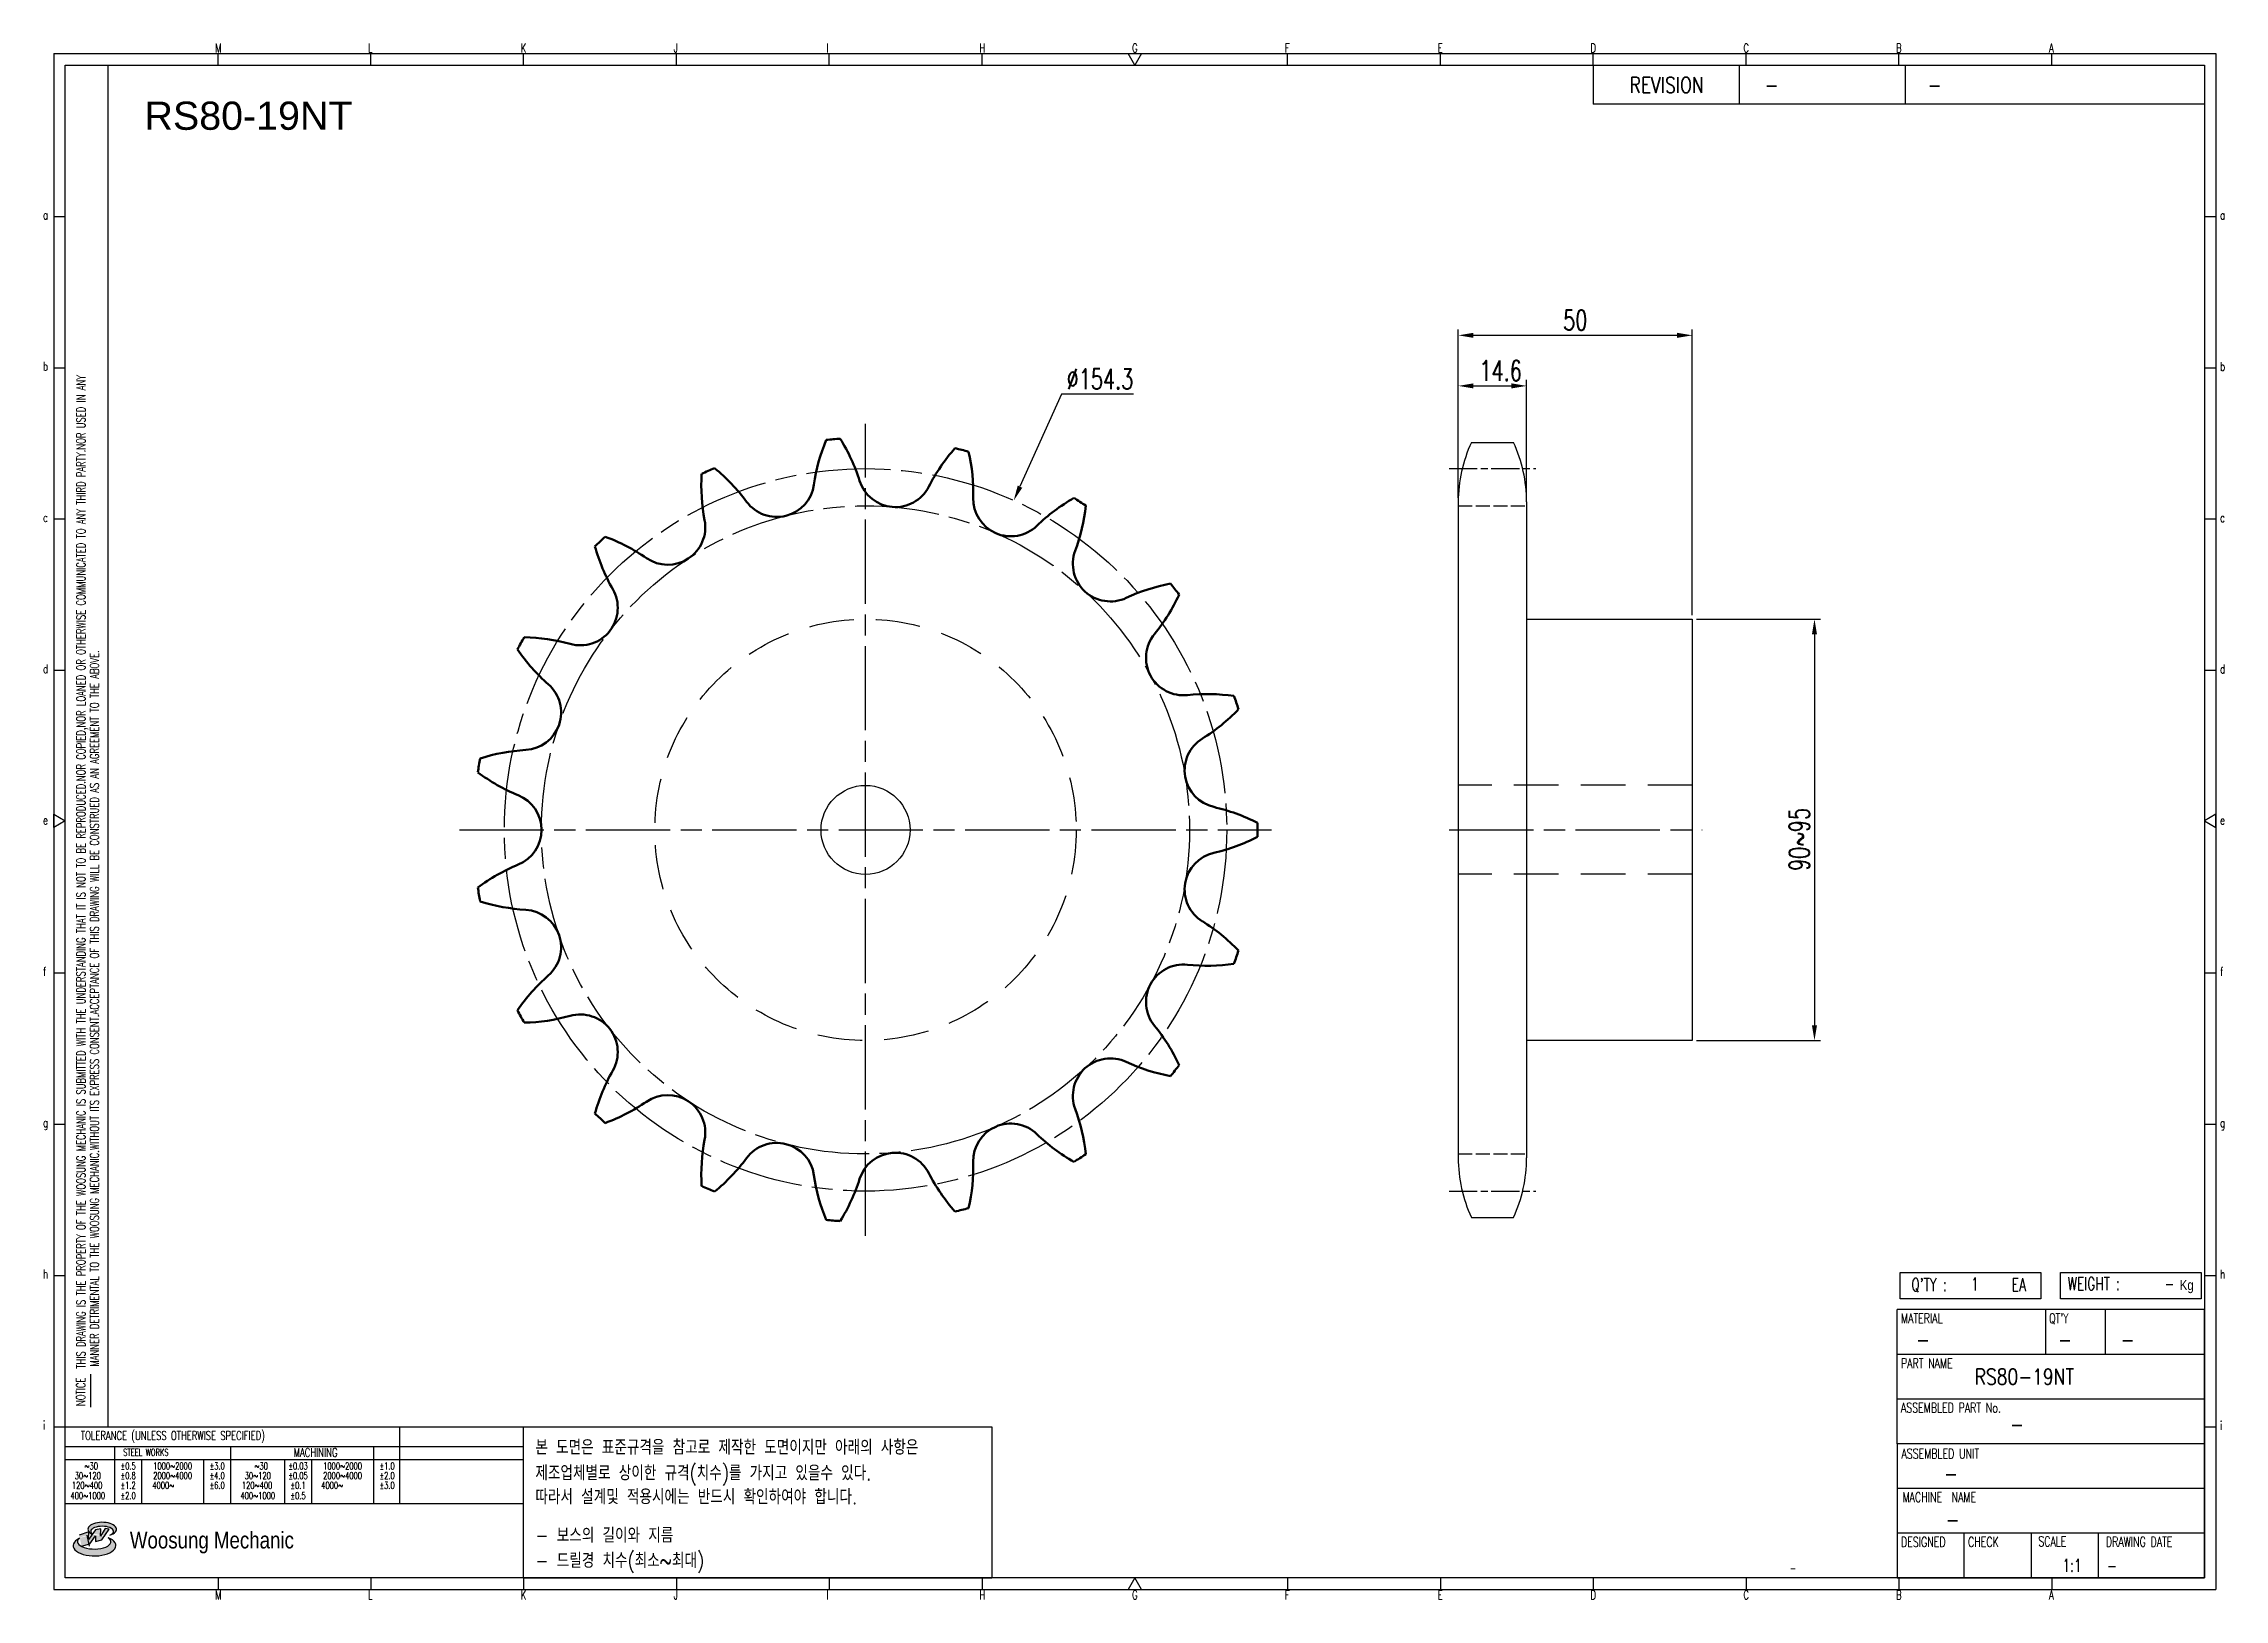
# Model space of a CAD drawing. Header units: millimetres. Extents: x 24007 to 24472, y 30 to 362.
import ezdxf
from ezdxf.enums import TextEntityAlignment as Align

# ---------------------------------------------------------------- set-up
doc = ezdxf.new("R2010")
doc.units = ezdxf.units.MM
for name, pattern in [('AM_ISO02W050', [7.5, 6, -1.5]), ('AM_ISO02W050x2', [3.75, 3, -0.75]), ('AM_ISO08W050', [18, 12, -1.5, 3, -1.5]), ('AM_ISO08W050x2', [9, 6, -0.75, 1.5, -0.75]), ('HIDDEN', [9.525, 6.35, -3.175])]:
    doc.linetypes.add(name, pattern=pattern)
for name, color, linetype, lineweight in [('AM_0N', 7, 'Continuous', 50), ('AM_3N', 6, 'AM_ISO02W050', 25), ('AM_7', 4, 'AM_ISO08W050', 25)]:
    doc.layers.add(name, color=color, linetype=linetype, lineweight=lineweight)
for name, color, linetype in [('HL', 2, 'HIDDEN'), ('S-DIM', 7, 'Continuous'), ('TITLE', 7, 'Continuous'), ('도면레이아웃', 7, 'Continuous')]:
    doc.layers.add(name, color=color, linetype=linetype)
doc.styles.add('HAN', font='ROMANS.shx', dxfattribs={"width": 0.7, "bigfont": 'whgtxt.shx'})
doc.styles.add('HKD_ST2', font='romans.shx', dxfattribs={"width": 0.7, "height": 4, "bigfont": '@extfont2.shx'})
doc.styles.add('HSG', font='SIMPLEX.shx', dxfattribs={"width": 0.7, "bigfont": 'HSG.shx'})
doc.styles.add('ROMANS', font='romans.shx', dxfattribs={"width": 0.7, "bigfont": 'whgtxt.shx'})
doc.styles.add('SLDTEXTSTYLE4', font='arial.ttf', dxfattribs={"width": 0.8})
doc.styles.get("Standard").update_dxf_attribs({"font": 'arial.ttf'})
doc.dimstyles.new('APP8', dxfattribs={"dimscale": 1.8, "dimtxt": 2.4, "dimasz": 1.8, "dimexe": 0.7, "dimexo": 0.5, "dimgap": 0.6, "dimtad": 1, "dimtoh": 1, "dimdec": 1, "dimrnd": 0.01, "dimzin": 9, "dimdsep": 46, "dimtxsty": 'HSG', "dimcen": 0, "dimclrd": 1, "dimclre": 1, "dimclrt": 256, "dimazin": 2, "dimtp": 1, "dimtm": 1, "dimtfac": 0.5, "dimtdec": 1, "dimtofl": 0, "dimtmove": 0, "dimatfit": 3, "dimfxl": 0, "dimtvp": 1, "dimtolj": 2, "dimlwd": -1, "dimlwe": -1, "dimarcsym": 0})

# ---------------------------------------------------------------- blocks, each defined once
blk = doc.blocks.new('SUYWSHJH')
at = {"layer": '도면레이아웃'}
h = blk.add_hatch(color=10, dxfattribs=at)
h.paths.add_polyline_path([(1.544, 35.177), (1.554, 34.966), (1.779, 35.034), (2.054, 35.422), (1.908, 35.446), (1.728, 35.167), (1.741, 35.439), (1.547, 35.405), (1.292, 35.041), (1.295, 35.33), (0.943, 35.208), (1.03, 34.8), (1.336, 34.885)])
edge = h.paths.add_edge_path()
edge.add_ellipse((1.795, 35.421), major_axis=(-0.53, 0), ratio=0.487785, start_angle=122.36065, end_angle=403.39574)
edge.add_line((1.411, 35.244), (1.419, 35.261))
edge.add_ellipse((1.798, 35.344), major_axis=(-0.423, 0), ratio=0.444396, start_angle=131.58977, end_angle=386.19408, ccw=False)
edge = h.paths.add_edge_path()
edge.add_ellipse((1.512, 34.815), major_axis=(-0.793, 0), ratio=0.480113, start_angle=314.67633, end_angle=590.85213)
edge.add_ellipse((1.501, 34.958), major_axis=(-0.62, 0), ratio=0.43311, start_angle=331.7024, end_angle=574.42495, ccw=False)
for p, q in [((0, 90.118), (80.15, 90.118)), ((0, 90.118), (0, 33.191)), ((6.089, 89.693), (6.089, 90.118)), ((11.753, 89.693), (11.753, 90.118)), ((17.418, 89.693), (17.418, 90.118)), ((23.082, 89.693), (23.082, 90.118)), ((28.746, 89.693), (28.746, 90.118)), ((34.411, 89.693), (34.411, 90.118)), ((45.739, 89.693), (45.739, 90.118)), ((51.404, 89.693), (51.404, 90.118)), ((57.068, 89.693), (57.068, 90.118)), ((62.732, 89.693), (62.732, 90.118)), ((68.397, 89.693), (68.397, 90.118)), ((74.061, 89.693), (74.061, 90.118)), ((80.15, 90.118), (80.15, 33.191)), ((0, 84.085), (0.425, 84.085)), ((79.725, 84.085), (80.15, 84.085)), ((0, 78.478), (0.425, 78.478)), ((79.725, 78.478), (80.15, 78.478)), ((0, 72.87), (0.425, 72.87)), ((79.725, 72.87), (80.15, 72.87)), ((0, 67.262), (0.425, 67.262)), ((79.725, 67.262), (80.15, 67.262)), ((0, 56.047), (0.425, 56.047)), ((79.725, 56.047), (80.15, 56.047)), ((0, 50.439), (0.425, 50.439)), ((79.725, 50.439), (80.15, 50.439)), ((0, 44.832), (0.425, 44.832)), ((79.725, 44.832), (80.15, 44.832)), ((1.377, 39.947), (1.377, 41.174)), ((0, 39.224), (0.425, 39.224)), ((79.725, 39.224), (80.15, 39.224)), ((0, 33.191), (80.15, 33.191)), ((6.089, 33.616), (6.089, 33.191)), ((11.753, 33.616), (11.753, 33.191)), ((17.418, 33.616), (17.418, 33.191)), ((23.082, 33.616), (23.082, 33.191)), ((28.746, 33.616), (28.746, 33.191)), ((34.411, 33.616), (34.411, 33.191)), ((45.739, 33.616), (45.739, 33.191)), ((51.404, 33.616), (51.404, 33.191)), ((57.068, 33.616), (57.068, 33.191)), ((62.732, 33.616), (62.732, 33.191)), ((68.397, 33.616), (68.397, 33.191)), ((74.061, 33.616), (74.061, 33.191))]:
    blk.add_line(p, q)
at = {"color": 2}
for p, q in [((2.017, 39.224), (2.017, 89.693)), ((0.425, 39.224), (17.418, 39.224)), ((12.816, 39.224), (12.816, 36.382)), ((17.418, 33.616), (17.418, 39.224)), ((0.425, 38.487), (17.418, 38.487)), ((0.425, 38.012), (17.418, 38.012)), ((2.257, 38.487), (2.257, 36.382)), ((3.257, 38.012), (3.257, 36.382)), ((5.557, 38.012), (5.557, 36.382)), ((6.557, 38.5), (6.557, 36.382)), ((8.557, 38.012), (8.557, 36.382)), ((9.557, 38.026), (9.557, 36.382)), ((11.857, 38.487), (11.857, 36.382)), ((0.425, 36.382), (17.418, 36.382))]:
    blk.add_line(p, q, dxfattribs=at)
at = {"color": 6, "ltscale": 0.5}
for p, q in [((57.068, 89.693), (57.068, 88.246)), ((62.47, 89.693), (62.47, 88.246)), ((68.635, 89.693), (68.635, 88.246)), ((79.725, 88.246), (57.068, 88.246)), ((68.336, 38.59), (68.336, 43.563)), ((79.725, 43.563), (68.336, 43.563)), ((73.827, 43.563), (73.827, 41.905)), ((76.037, 43.563), (76.037, 41.905)), ((79.725, 38.59), (79.725, 43.563)), ((79.725, 41.905), (68.336, 41.905)), ((79.725, 40.248), (68.336, 40.248)), ((68.336, 38.59), (68.336, 33.616)), ((79.725, 38.59), (68.336, 38.59)), ((79.725, 33.616), (79.725, 38.59)), ((79.725, 36.932), (68.336, 36.932)), ((79.725, 35.274), (68.336, 35.274)), ((70.822, 33.616), (70.822, 35.274)), ((73.309, 33.616), (73.309, 35.274)), ((75.796, 33.616), (75.796, 35.274)), ((68.336, 33.616), (79.725, 33.616))]:
    blk.add_line(p, q, dxfattribs=at)
for points in [[(40.075, 89.693), (39.83, 90.118), (40.32, 90.118)], [(0.425, 89.693), (79.725, 89.693), (79.725, 33.616), (0.425, 33.616)], [(0.425, 61.679), (0, 61.433), (0, 61.924)], [(79.725, 61.679), (80.15, 61.433), (80.15, 61.924)], [(40.075, 33.616), (39.83, 33.191), (40.32, 33.191)]]:
    blk.add_lwpolyline(points, close=True)
at = {"layer": 'TITLE', "color": 20}
for p, q in [((68.449, 43.961), (68.449, 44.936)), ((68.449, 44.936), (73.654, 44.936)), ((73.654, 44.936), (73.654, 43.961)), ((74.39, 43.961), (74.39, 44.936)), ((74.39, 44.936), (79.595, 44.936)), ((79.595, 44.936), (79.595, 43.961)), ((73.654, 43.961), (68.449, 43.961)), ((79.595, 43.961), (74.39, 43.961))]:
    blk.add_line(p, q, dxfattribs=at)
at = {"layer": '도면레이아웃'}
for p, q in [((1.295, 35.33), (0.943, 35.208)), ((1.03, 34.8), (1.336, 34.885)), ((1.224, 35.208), (1.311, 34.8)), ((1.224, 35.208), (1.224, 35.208)), ((1.547, 35.405), (1.292, 35.041)), ((1.292, 35.041), (1.295, 35.33)), ((1.336, 34.885), (1.544, 35.177)), ((1.419, 35.261), (1.411, 35.244)), ((1.544, 35.177), (1.554, 34.966)), ((1.741, 35.439), (1.547, 35.405)), ((1.554, 34.966), (1.779, 35.034)), ((1.908, 35.446), (1.728, 35.167)), ((1.728, 35.167), (1.741, 35.439)), ((1.779, 35.034), (2.054, 35.422)), ((2.054, 35.422), (1.908, 35.446))]:
    blk.add_line(p, q, dxfattribs=at)
for centre, major_axis, ratio, start_param, end_param in [((1.795, 35.421), (-0.53, 0), 0.487785, 2.135596, 7.040584), ((1.512, 34.815), (-0.793, 0), 0.480113, 5.492138, 10.312315), ((1.501, 34.958), (-0.62, 0), 0.43311, 5.789299, 10.025607), ((1.798, 35.344), (-0.423, 0), 0.444396, 2.296675, 6.740358)]:
    blk.add_ellipse(centre, major_axis=major_axis, ratio=ratio, start_param=start_param, end_param=end_param, dxfattribs=at)
at = {"color": 4, "style": 'HKD_ST2', "width": 0.7}
for s, p in [('M', (5.988, 90.164)), ('L', (11.652, 90.164)), ('K', (17.316, 90.164)), ('J', (22.981, 90.164)), ('I', (28.645, 90.164)), ('H', (34.309, 90.164)), ('G', (39.974, 90.164)), ('F', (45.638, 90.164)), ('E', (51.302, 90.164)), ('D', (56.967, 90.164)), ('C', (62.631, 90.164)), ('B', (68.295, 90.164)), ('A', (73.96, 90.164)), ('a', (-0.395, 83.976)), ('a', (80.305, 83.97)), ('b', (-0.395, 78.368)), ('b', (80.305, 78.362)), ('c', (-0.395, 72.76)), ('c', (80.305, 72.754)), ('d', (-0.395, 67.153)), ('d', (80.305, 67.147)), ('e', (-0.395, 61.545)), ('e', (80.305, 61.539)), ('f', (-0.395, 55.937)), ('f', (80.305, 55.931)), ('g', (-0.395, 50.33)), ('g', (80.305, 50.324)), ('h', (-0.395, 44.722)), ('h', (80.305, 44.716)), ('i', (-0.395, 39.114)), ('i', (80.305, 39.108)), ('M', (5.988, 32.824)), ('L', (11.652, 32.824)), ('K', (17.316, 32.824)), ('J', (22.981, 32.824)), ('I', (28.645, 32.824)), ('H', (34.309, 32.824)), ('G', (39.974, 32.824)), ('F', (45.638, 32.824)), ('E', (51.302, 32.824)), ('D', (56.967, 32.824)), ('C', (62.631, 32.824)), ('B', (68.295, 32.824)), ('A', (73.96, 32.824))]:
    blk.add_text(s, height=0.326, dxfattribs=at).set_placement(p)
for s, height, style, width, p in [('REVISION', 0.5806, 'HAN', 0.8, (58.415, 88.664)), ('-', 0.581, 'HAN', 0.8, (63.426, 88.664)), ('-', 0.581, 'HAN', 0.8, (69.468, 88.664)), ("Q'TY : ", 0.4746, 'HKD_ST2', 0.7, (68.857, 44.253)), ('1', 0.475, 'HKD_ST2', 0.7, (71.071, 44.275)), ('EA', 0.4746, 'HKD_ST2', 0.7, (72.578, 44.253)), ('WEIGHT : ', 0.4746, 'HKD_ST2', 0.7, (74.65, 44.286)), ('-', 0.581, 'HAN', 0.8, (69.029, 42.157)), ('-', 0.581, 'HAN', 0.8, (74.289, 42.157)), ('-', 0.581, 'HAN', 0.8, (76.623, 42.157)), ('-', 0.581, 'HAN', 0.8, (72.515, 39.013)), ('-', 0.581, 'HAN', 0.8, (70.067, 37.189)), ('-', 0.581, 'HAN', 0.8, (70.126, 35.48)), ('1:1', 0.4746, 'HKD_ST2', 0.7, (74.458, 33.848)), ('-', 0.475, 'HKD_ST2', 0.7, (76.112, 33.837))]:
    blk.add_text(s, height=height, dxfattribs=dict(style=style, width=width)).set_placement(p)
at = {"color": 6, "style": 'HKD_ST2', "width": 0.7}
for s, p in [(' THIS DRAWING IS THE PROPERTY OF THE WOOSUNG MECHANIC IS SUBMITTED WITH THE UNDERSTANDING THAT IT IS NOT TO BE REPRODUCED.NOR COPIED,NOR LOANED OR OTHERWISE COMMUNICATED TO ANY THIRD PARTY.NOR USED IN ANY', (1.173, 41.217)), ('MANNER DETRIMENTAL TO THE WOOSUNG MECHANIC.WITHOUT ITS EXPRESS CONSENT.ACCEPTANCE OF THIS DRAWING WILL BE CONSTRUED AS AN AGREEMENT TO THE ABOVE.', (1.672, 41.447))]:
    blk.add_text(s, height=0.326266, rotation=90, dxfattribs=at).set_placement(p)
at = {"style": 'HKD_ST2', "width": 0.7}
blk.add_text('-', height=0.475, dxfattribs=at).set_placement((78.613, 44.286), align=Align.RIGHT)
at = {"color": 4, "style": 'HKD_ST2', "width": 0.7}
for s, height, p in [('MATERIAL', 0.3651, (68.474, 43.425)), ("QT'Y", 0.3651, (73.965, 43.425)), ('PART NAME', 0.3651, (68.474, 41.756)), ('ASSEMBLED PART No.', 0.36511, (68.474, 40.109)), ('ASSEMBLED UNIT', 0.36511, (68.49, 38.408)), ('MACHINE  NAME', 0.36511, (68.532, 36.794)), ('DESIGNED', 0.3651, (68.474, 35.136)), ('CHECK', 0.3651, (70.961, 35.136)), ('SCALE', 0.3651, (73.566, 35.153)), ('DRAWING DATE', 0.36511, (76.071, 35.141))]:
    blk.add_text(s, height=height, dxfattribs=at).set_placement(p, align=Align.TOP_LEFT)
at = {"style": 'HKD_ST2', "width": 0.7}
blk.add_text('NOTICE', height=0.3263, rotation=90, dxfattribs=at).set_placement((1.163, 39.988))
for s, height, style, width, p in [('TOLERANCE (UNLESS OTHERWISE SPECIFIED)', 0.32627, 'HKD_ST2', 0.7, (4.417, 38.896)), ('-', 0.326, 'ROMANS', 0.65, (64.469, 33.975))]:
    blk.add_text(s, height=height, dxfattribs=dict(style=style, width=width)).set_placement(p, align=Align.MIDDLE_CENTER)
at = {"color": 4, "style": 'HKD_ST2', "width": 0.7}
for s, height, p in [('STEEL WORKS', 0.26101, (3.416, 38.268)), ('MACHINING', 0.3263, (9.707, 38.27)), ('%%P0.5', 0.261, (2.757, 37.762)), ('%%P0.8', 0.261, (2.757, 37.411)), ('%%P3.0', 0.261, (6.057, 37.762)), ('%%P4.0', 0.261, (6.057, 37.411)), ('%%P0.03', 0.261, (9.057, 37.762)), ('%%P0.05', 0.261, (9.057, 37.411)), ('%%P1.0', 0.261, (12.357, 37.762)), ('%%P2.0', 0.261, (12.357, 37.411)), ('%%P1.2', 0.261, (2.757, 37.045)), ('%%P2.0', 0.261, (2.757, 36.67)), ('%%P6.0', 0.261, (6.057, 37.045)), ('%%P0.1', 0.261, (9.057, 37.045)), ('%%P0.5', 0.261, (9.057, 36.67)), ('%%P3.0', 0.261, (12.357, 37.045))]:
    blk.add_text(s, height=height, dxfattribs=at).set_placement(p, align=Align.MIDDLE)
for s, height, p in [('30%%126120', 0.261, (1.263, 37.411)), ('%%12630', 0.261, (1.389, 37.762)), ('2000%%1264000', 0.26101, (4.407, 37.411)), ('1000%%1262000', 0.26101, (4.407, 37.762)), ('30%%126120', 0.261, (7.563, 37.411)), ('%%12630', 0.261, (7.689, 37.762)), ('2000%%1264000', 0.26101, (10.707, 37.411)), ('1000%%1262000', 0.26101, (10.707, 37.762)), ('400%%1261000', 0.26101, (1.263, 36.67)), ('120%%126400', 0.26101, (1.237, 37.045)), ('4000%%126', 0.261, (4.061, 37.045)), ('400%%1261000', 0.26101, (7.563, 36.67)), ('120%%126400', 0.26101, (7.537, 37.045)), ('4000%%126', 0.261, (10.321, 37.045))]:
    blk.add_text(s, height=height, dxfattribs=at).set_placement(p, align=Align.MIDDLE_CENTER)
at = {"color": 1, "style": 'SLDTEXTSTYLE4', "width": 0.8}
blk.add_text('Woosung Mechanic', height=0.61957, dxfattribs=at).set_placement((2.822, 34.711))
at = {"layer": 'TITLE', "width": 0.8}
blk.add_text('Kg', height=0.3789, dxfattribs=at).set_placement((78.807, 44.286))
blk = doc.blocks.new('*D2')
at = {"layer": 'Defpoints', "color": 0, "transparency": 16777216}
for p in [(24358.71, 238.9), (24358.71, 148.9), (24384.8, 148.9)]:
    blk.add_point(p, dxfattribs=at)
at = {"layer": 'S-DIM', "color": 1, "transparency": 16777216}
for p, q in [((24359.61, 238.9), (24386.06, 238.9)), ((24384.8, 235.66), (24384.8, 152.14)), ((24359.61, 148.9), (24386.06, 148.9))]:
    blk.add_line(p, q, dxfattribs=at)
for points in [[(24384.26, 235.66), (24385.34, 235.66), (24384.8, 238.9)], [(24384.26, 152.14), (24385.34, 152.14), (24384.8, 148.9)]]:
    blk.add_solid(points, dxfattribs=at)
at = {"layer": 'S-DIM', "transparency": 16777216, "insert": (24381.56, 191.86), "char_height": 4.32, "attachment_point": 5, "rotation": 90, "style": 'HSG'}
blk.add_mtext('\\A2;90~95', dxfattribs=at)
blk = doc.blocks.new('*D3')
at = {"layer": 'Defpoints', "color": 0, "transparency": 16777216}
for p in [(24323.31, 288.74), (24308.71, 263.96), (24323.31, 263.12)]:
    blk.add_point(p, dxfattribs=at)
at = {"layer": 'S-DIM', "color": 1, "transparency": 16777216}
for p, q in [((24308.71, 264.86), (24308.71, 290)), ((24323.31, 264.02), (24323.31, 290)), ((24311.95, 288.74), (24320.07, 288.74))]:
    blk.add_line(p, q, dxfattribs=at)
for points in [[(24311.95, 289.28), (24311.95, 288.2), (24308.71, 288.74)], [(24320.07, 289.28), (24320.07, 288.2), (24323.31, 288.74)]]:
    blk.add_solid(points, dxfattribs=at)
at = {"layer": 'S-DIM', "transparency": 16777216, "insert": (24317.75, 291.98), "char_height": 4.32, "attachment_point": 5, "style": 'HSG'}
blk.add_mtext('\\A2;14.6', dxfattribs=at)
blk = doc.blocks.new('*D4')
at = {"layer": 'Defpoints', "color": 0, "transparency": 16777216}
for p in [(24358.71, 299.54), (24308.71, 263.96), (24358.71, 238.9)]:
    blk.add_point(p, dxfattribs=at)
at = {"layer": 'S-DIM', "color": 1, "transparency": 16777216}
for p, q in [((24308.71, 264.86), (24308.71, 300.8)), ((24311.95, 299.54), (24355.47, 299.54)), ((24358.71, 239.8), (24358.71, 300.8))]:
    blk.add_line(p, q, dxfattribs=at)
for points in [[(24311.95, 300.08), (24311.95, 299), (24308.71, 299.54)], [(24355.47, 300.08), (24355.47, 299), (24358.71, 299.54)]]:
    blk.add_solid(points, dxfattribs=at)
at = {"layer": 'S-DIM', "transparency": 16777216, "insert": (24333.71, 302.78), "char_height": 4.32, "attachment_point": 5, "style": 'HSG'}
blk.add_mtext('\\A2;50', dxfattribs=at)
blk = doc.blocks.new('*D5')
at = {"layer": 'Defpoints', "color": 0, "transparency": 16777216}
for p in [(24213.76, 264.26), (24150.44, 123.53)]:
    blk.add_point(p, dxfattribs=at)
at = {"layer": 'S-DIM', "color": 1, "transparency": 16777216}
for p, q in [((24223.97, 286.96), (24215.09, 267.22)), ((24239.31, 286.96), (24223.97, 286.96))]:
    blk.add_line(p, q, dxfattribs=at)
blk.add_solid([(24214.6, 267.44), (24215.58, 266.99), (24213.76, 264.26)], dxfattribs=at)
at = {"layer": 'S-DIM', "transparency": 16777216, "insert": (24232.18, 290.2), "char_height": 4.32, "attachment_point": 5, "style": 'HSG'}
blk.add_mtext('\\A2;∅154.3', dxfattribs=at)

msp = doc.modelspace()

# ---------------------------------------------------------------- linework, layer by layer
for p, q in [((24311.51, 276.66), (24320.51, 276.66)), ((24308.71, 263.96), (24308.71, 123.83)), ((24323.31, 263.96), (24323.31, 123.83)), ((24323.31, 238.9), (24358.71, 238.9)), ((24358.71, 238.9), (24358.71, 148.9)), ((24358.71, 148.9), (24323.31, 148.9)), ((24311.51, 111.13), (24320.51, 111.13))]:
    msp.add_line(p, q)
at = {"color": 4}
msp.add_lwpolyline([(24109.06, 66.42), (24209.1, 66.42), (24209.1, 34.1), (24109.06, 34.1)], close=True, dxfattribs=at)
msp.add_circle((24182.1, 193.9), 9.5)
for centre, start, end in [((24338.91, 263.96), 155.132, 180), ((24293.11, 263.96), 0, 24.868), ((24338.91, 123.83), 180, 204.868), ((24293.11, 123.83), 335.132, 0)]:
    msp.add_arc(centre, 30.2, start, end)
at = {"layer": 'AM_0N'}
for centre, radius, start, end in [((24210.69, 261.95), 40.02, 157.6073, 171.8421), ((24182.1, 193.9), 83.73, 93.7088, 95.7649), ((24142.7, 256.32), 40.02, 17.6316, 31.8664), ((24231.24, 248.98), 40.02, 138.6599, 152.8947), ((24182.1, 193.9), 83.73, 74.7614, 76.8176), ((24182.1, 193.9), 83.73, 112.6561, 114.7123), ((24124.56, 240.14), 40.02, 36.5789, 50.8137), ((24165.1, 265.73), 40.02, 358.6842, 12.919), ((24187.04, 267.55), 40.02, 176.5547, 190.7895), ((24163.14, 268.77), 8.02, 216.5789, 351.8421), ((24188.48, 270.87), 8.02, 197.6316, 332.8947), ((24213.12, 264.63), 8.02, 178.6842, 313.9474), ((24246.46, 230.04), 40.02, 119.7126, 133.9474), ((24182.1, 193.9), 83.73, 55.814, 57.8702), ((24189.35, 267.36), 40.02, 339.7368, 353.9716), ((24182.1, 193.9), 83.73, 131.6035, 133.6597), ((24112.66, 218.96), 40.02, 55.5263, 69.7611), ((24139.85, 258.56), 8.02, 235.5263, 10.7895), ((24162.86, 265.16), 40.02, 195.5021, 209.7368), ((24234.41, 250.72), 8.02, 159.7368, 295), ((24121.15, 241.34), 8.02, 254.4737, 29.7368), ((24254.71, 207.19), 40.02, 100.7652, 115), ((24212.81, 261.03), 40.02, 320.7895, 335.0243), ((24182.1, 193.9), 83.73, 36.8667, 38.9228), ((24182.1, 193.9), 83.73, 150.5509, 152.607), ((24108.29, 195.05), 40.02, 74.4737, 88.7085), ((24250.03, 230.66), 8.02, 140.7895, 276.0526), ((24140.76, 255.06), 40.02, 214.4494, 228.6842), ((24109.04, 218.98), 8.02, 273.4211, 48.6842), ((24255.09, 182.89), 40.02, 81.8178, 96.0526), ((24232.94, 247.42), 40.02, 301.8421, 316.0769), ((24182.1, 193.9), 83.73, 17.9193, 19.9754), ((24111.91, 171.02), 40.02, 93.4211, 107.6558), ((24258.28, 206.61), 8.02, 121.8421, 257.1053), ((24182.1, 193.9), 83.73, 169.4982, 171.5544), ((24123.14, 238.32), 40.02, 233.3968, 247.6316), ((24104.86, 193.9), 8.02, 292.3684, 67.6316), ((24247.56, 159.78), 40.02, 62.8705, 77.1053), ((24247.56, 228.01), 40.02, 282.8947, 297.1295), ((24182.1, 193.9), 83.73, 358.9719, 1.0281), ((24123.14, 149.47), 40.02, 112.3684, 126.6032), ((24258.28, 181.18), 8.02, 102.8947, 238.1579), ((24182.1, 193.9), 83.73, 188.4456, 190.5018), ((24111.91, 216.77), 40.02, 252.3442, 266.5789), ((24109.04, 168.82), 8.02, 311.3158, 86.5789), ((24232.94, 140.38), 40.02, 43.9231, 58.1579), ((24182.1, 193.9), 83.73, 340.0246, 342.0807), ((24250.03, 157.13), 8.02, 83.9474, 219.2105), ((24255.09, 204.9), 40.02, 263.9474, 278.1822), ((24140.76, 132.74), 40.02, 131.3158, 145.5506), ((24182.1, 193.9), 83.73, 207.393, 209.4491), ((24108.29, 192.74), 40.02, 271.2915, 285.5263), ((24121.15, 146.46), 8.02, 330.2632, 105.5263), ((24212.81, 126.77), 40.02, 24.9757, 39.2105), ((24234.41, 137.07), 8.02, 65, 200.2632), ((24162.86, 122.63), 40.02, 150.2632, 164.4979), ((24254.71, 180.61), 40.02, 245, 259.2348), ((24182.1, 193.9), 83.73, 321.0772, 323.1333), ((24112.66, 168.84), 40.02, 290.2389, 304.4737), ((24139.85, 129.23), 8.02, 349.2105, 124.4737), ((24182.1, 193.9), 83.73, 226.3403, 228.3965), ((24213.12, 123.16), 8.02, 46.0526, 181.3158), ((24189.35, 120.43), 40.02, 6.0284, 20.2632), ((24187.04, 120.24), 40.02, 169.2105, 183.4453), ((24163.14, 119.02), 8.02, 8.1579, 143.4211), ((24246.46, 157.75), 40.02, 226.0526, 240.2874), ((24124.56, 147.65), 40.02, 309.1863, 323.4211), ((24188.48, 116.92), 8.02, 27.1053, 162.3684), ((24165.1, 122.06), 40.02, 347.081, 1.3158), ((24182.1, 193.9), 83.73, 302.1298, 304.186), ((24182.1, 193.9), 83.73, 245.2877, 247.3439), ((24210.69, 125.84), 40.02, 188.1579, 202.3927), ((24142.7, 131.47), 40.02, 328.1336, 342.3684), ((24231.24, 138.81), 40.02, 207.1053, 221.3401), ((24182.1, 193.9), 83.73, 283.1824, 285.2386), ((24182.1, 193.9), 83.73, 264.2351, 266.2912)]:
    msp.add_arc(centre, radius, start, end, dxfattribs=at)
at = {"layer": 'AM_3N', "linetype": 'AM_ISO02W050x2'}
for p, q in [((24308.71, 263.12), (24323.31, 263.12)), ((24308.71, 124.68), (24323.31, 124.68))]:
    msp.add_line(p, q, dxfattribs=at)
at = {"layer": 'AM_7', "linetype": 'AM_ISO08W050x2', "ltscale": 3}
for p, q in [((24182.1, 107.17), (24182.1, 280.62)), ((24095.37, 193.9), (24268.82, 193.9)), ((24306.77, 193.9), (24360.82, 193.9))]:
    msp.add_line(p, q, dxfattribs=at)
at = {"layer": 'AM_7', "linetype": 'AM_ISO08W050x2'}
for p, q in [((24306.77, 271.06), (24325.25, 271.06)), ((24306.77, 116.74), (24325.25, 116.74))]:
    msp.add_line(p, q, dxfattribs=at)
at = {"layer": 'AM_7', "linetype": 'AM_ISO08W050x2', "ltscale": 3}
for radius in [77.16, 69.22]:
    msp.add_circle((24182.1, 193.9), radius, dxfattribs=at)
at = {"layer": 'HL', "linetype": 'HIDDEN', "ltscale": 1.5}
for p, q in [((24358.71, 203.44), (24308.71, 203.44)), ((24358.71, 184.44), (24308.71, 184.44))]:
    msp.add_line(p, q, dxfattribs=at)
msp.add_circle((24182.1, 193.9), 45, dxfattribs=at)

# ---------------------------------------------------------------- block references
at = {"xscale": 5.762645251808727, "yscale": 5.762645251808727, "zscale": 5.762645251808727}
msp.add_blockref('SUYWSHJH', (24008.69, -159.61), dxfattribs=at)

# ---------------------------------------------------------------- texts
at = {"color": 2}
msp.add_text('RS80-19NT', height=6.021, dxfattribs=at).set_placement((24028.09, 343.44))
at = {"style": 'HAN', "width": 0.8}
msp.add_text('RS80-19NT', height=3.346, dxfattribs=at).set_placement((24419.03, 75.42))
at = {"color": 4, "style": 'HAN', "width": 0.8}
for s, p in [('본 도면은 표준규격을 참고로 제작한 도면이지만 아래의 사항은', (24111.57, 60.44)), ('제조업체별로 상이한 규격(치수)를 가지고 있을수 있다.', (24111.57, 54.95)), ('따라서 설계및 적용시에는 반드시 확인하여야 합니다.', (24111.57, 49.86)), ('- 보스의 길이와 지름', (24111.57, 41.65)), ('- 드릴경 치수(최소~최대)', (24111.57, 36.25))]:
    msp.add_text(s, height=3.1658, dxfattribs=at).set_placement(p)

# ---------------------------------------------------------------- dimensions: what is measured, and where the dimension line sits
at = {"layer": 'S-DIM'}
dim = msp.add_linear_dim(base=(24358.71, 299.54), p1=(24308.71, 263.96), p2=(24358.71, 238.9), dimstyle='APP8', dxfattribs=at)
dim.commit()
dim.dimension.update_dxf_attribs({"geometry": '*D4', "text_midpoint": (24333.71, 302.78)})
dim = msp.add_linear_dim(base=(24323.31, 288.74), p1=(24308.71, 263.96), p2=(24323.31, 263.12), dimstyle='APP8', dxfattribs=at)
dim.commit()
dim.dimension.update_dxf_attribs({"geometry": '*D3', "text_midpoint": (24317.75, 288.74), "dimtype": 128})
dim = msp.add_diameter_dim_2p(p1=(24150.44, 123.53), p2=(24213.76, 264.26), dimstyle='APP8', dxfattribs=at)
dim.commit()
dim.dimension.update_dxf_attribs({"geometry": '*D5', "text_midpoint": (24232.18, 286.96), "dimtype": 131})
dim = msp.add_linear_dim(base=(24384.8, 148.9), p1=(24358.71, 238.9), p2=(24358.71, 148.9), angle=90, text='<>~95', dimstyle='APP8', dxfattribs=at)
dim.commit()
dim.dimension.update_dxf_attribs({"geometry": '*D2', "text_midpoint": (24384.8, 191.86), "dimtype": 128})

doc.saveas('drawing.dxf')
